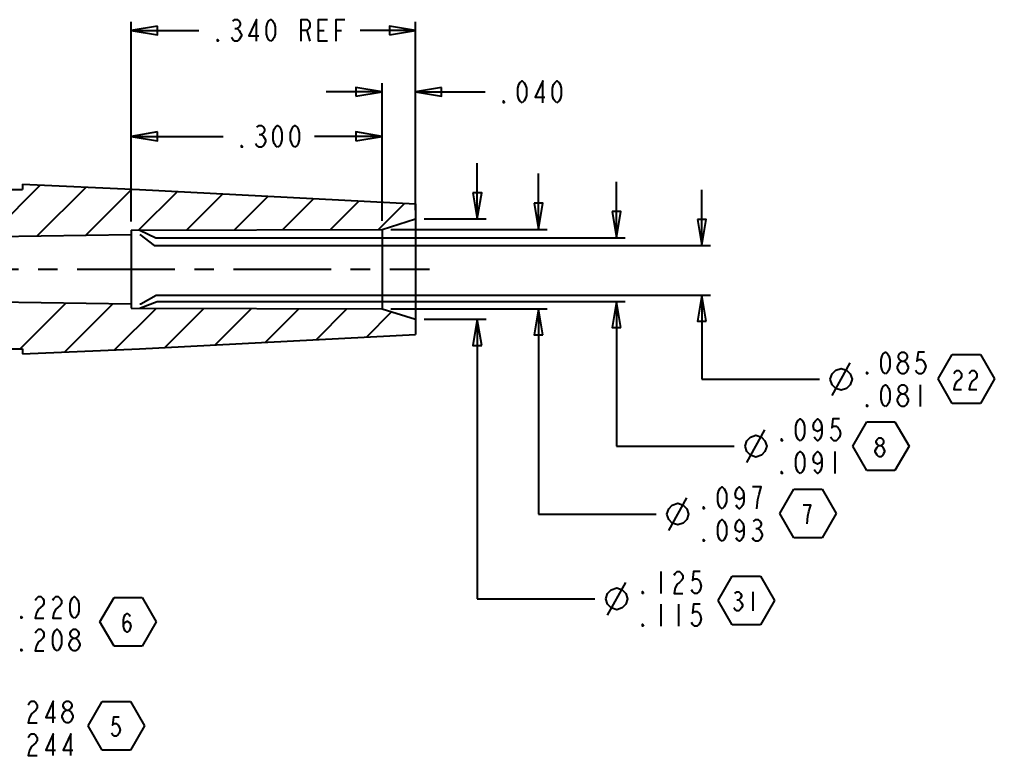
# Model space of a CAD drawing. Extents: x 0 to 34, y 0 to 22.
# Drawn here: x 17.98 to 24.98, y 7.23 to 12.51 of the extents above; entities that cross this region are included whole.
import ezdxf

# ---------------------------------------------------------------- set-up
doc = ezdxf.new("R2010")
doc.units = 0
doc.header["$LTSCALE"] = 1.87
doc.header["$MEASUREMENT"] = 0
doc.linetypes.add('CENTER', pattern=[0.6, 0.375, -0.075, 0.075, -0.075])
doc.layers.get('0').update_dxf_attribs({"linetype": 'CONTINUOUS'})
doc.layers.add('DEFAULT_1', color=7, linetype='CENTER')
doc.layers.add('DETAIL_ITEMS', color=7, linetype='CONTINUOUS')
doc.dimstyles.new('DIMSTYLE_2', dxfattribs={"dimtxt": 0.15625, "dimasz": 0.18, "dimexe": 0.18, "dimexo": 0.0625, "dimgap": 0.09, "dimtad": 0, "dimtih": 1, "dimtoh": 1, "dimdec": 4, "dimlfac": 0.166667, "dimzin": 0, "dimdsep": 46, "dimtxsty": 'Standard', "dimcen": 0.09, "dimadec": 0, "dimazin": 0, "dimtp": 0.005, "dimtm": 0.005, "dimtfac": 1, "dimtdec": 4, "dimtofl": 0, "dimtmove": 0, "dimatfit": 0, "dimfxl": 0, "dimtolj": 1, "dimtzin": 0, "dimarcsym": 0})
doc.dimstyles.new('DIMSTYLE_5', dxfattribs={"dimtxt": 0.15625, "dimasz": 0.18, "dimexe": 0.18, "dimexo": 0.0625, "dimgap": 0.09, "dimtad": 0, "dimtih": 1, "dimtoh": 1, "dimdec": 4, "dimlfac": 0.166667, "dimzin": 0, "dimdsep": 46, "dimtxsty": 'Standard', "dimcen": 0.09, "dimadec": 0, "dimazin": 0, "dimtp": 0.002, "dimtm": 0.002, "dimtfac": 1, "dimtdec": 4, "dimtofl": 0, "dimtmove": 0, "dimatfit": 0, "dimfxl": 0, "dimtolj": 1, "dimtzin": 0, "dimarcsym": 0})

# ---------------------------------------------------------------- blocks, each defined once
blk = doc.blocks.new('*D29')
at = {"color": 2, "linetype": 'Continuous'}
for p, q in [((20.5851, 11.0675), (20.5851, 12.0547)), ((20.8251, 11.252), (20.8251, 12.0547)), ((20.5851, 11.9922), (20.1851, 11.9922)), ((20.8251, 11.9922), (21.3241, 11.9922))]:
    blk.add_line(p, q, dxfattribs=at)
for points in [[(20.3976, 11.9609), (20.5851, 11.9922), (20.3976, 12.0234), (20.3976, 11.9609)], [(21.0126, 12.0234), (20.8251, 11.9922), (21.0126, 11.9609), (21.0126, 12.0234)]]:
    blk.add_lwpolyline(points, dxfattribs=at)
blk = doc.blocks.new('*D32')
at = {"color": 2, "linetype": 'Continuous'}
for p, q in [((22.8801, 10.8892), (22.8801, 11.2892)), ((18.8476, 10.969), (18.8464, 10.969)), ((18.8464, 10.969), (18.9493, 10.8892)), ((18.9493, 10.8892), (22.9426, 10.8892)), ((18.8541, 10.471), (18.9631, 10.5336)), ((18.9631, 10.5336), (22.9426, 10.5336)), ((22.8801, 10.5336), (22.8801, 9.9292)), ((18.8476, 10.471), (18.8541, 10.471)), ((22.8801, 9.9292), (23.724, 9.9292))]:
    blk.add_line(p, q, dxfattribs=at)
for points in [[(22.8488, 11.0767), (22.8801, 10.8892), (22.9113, 11.0767), (22.8488, 11.0767)], [(22.9113, 10.3461), (22.8801, 10.5336), (22.8488, 10.3461), (22.9113, 10.3461)]]:
    blk.add_lwpolyline(points, dxfattribs=at)
blk = doc.blocks.new('*D33')
at = {"color": 2, "linetype": 'Continuous'}
for p, q in [((21.7074, 11.005), (21.7074, 11.405)), ((20.6476, 11.005), (21.7699, 11.005)), ((20.6476, 10.435), (21.7699, 10.435)), ((21.7074, 10.435), (21.7074, 8.9619)), ((21.7074, 8.9619), (22.5514, 8.9619))]:
    blk.add_line(p, q, dxfattribs=at)
for points in [[(21.6761, 11.1925), (21.7074, 11.005), (21.7386, 11.1925), (21.6761, 11.1925)], [(21.7386, 10.2475), (21.7074, 10.435), (21.6761, 10.2475), (21.7386, 10.2475)]]:
    blk.add_lwpolyline(points, dxfattribs=at)
blk = doc.blocks.new('*D34')
at = {"color": 2, "linetype": 'Continuous'}
for p, q in [((21.2689, 11.08), (21.2689, 11.48)), ((20.8876, 11.08), (21.3314, 11.08)), ((20.8876, 10.36), (21.3314, 10.36)), ((21.2689, 10.36), (21.2689, 8.3542)), ((21.2689, 8.3542), (22.1129, 8.3542))]:
    blk.add_line(p, q, dxfattribs=at)
for points in [[(21.2377, 11.2675), (21.2689, 11.08), (21.3002, 11.2675), (21.2377, 11.2675)], [(21.3002, 10.1725), (21.2689, 10.36), (21.2377, 10.1725), (21.3002, 10.1725)]]:
    blk.add_lwpolyline(points, dxfattribs=at)
blk = doc.blocks.new('*D37')
at = {"color": 2, "linetype": 'Continuous'}
for p, q in [((22.2682, 10.9454), (22.2682, 11.3454)), ((18.8476, 10.999), (18.8464, 10.999)), ((18.8464, 10.999), (18.9603, 10.9454)), ((18.9603, 10.9454), (22.3307, 10.9454)), ((18.8476, 10.441), (18.8503, 10.441)), ((18.8503, 10.441), (18.9719, 10.4885)), ((18.9719, 10.4885), (22.3307, 10.4885)), ((22.2682, 10.4885), (22.2682, 9.4497)), ((22.2682, 9.4497), (23.1122, 9.4497))]:
    blk.add_line(p, q, dxfattribs=at)
for points in [[(22.237, 11.1329), (22.2682, 10.9454), (22.2995, 11.1329), (22.237, 11.1329)], [(22.2995, 10.301), (22.2682, 10.4885), (22.237, 10.301), (22.2995, 10.301)]]:
    blk.add_lwpolyline(points, dxfattribs=at)
blk = doc.blocks.new('*D41')
at = {"color": 2, "linetype": 'Continuous'}
for p, q in [((18.7851, 11.0615), (18.7851, 11.7353)), ((20.5851, 11.0675), (20.5851, 11.7353)), ((18.7851, 11.6728), (19.4443, 11.6728)), ((20.5851, 11.6728), (20.1005, 11.6728))]:
    blk.add_line(p, q, dxfattribs=at)
for points in [[(18.9726, 11.704), (18.7851, 11.6728), (18.9726, 11.6415), (18.9726, 11.704)], [(20.3976, 11.6415), (20.5851, 11.6728), (20.3976, 11.704), (20.3976, 11.6415)]]:
    blk.add_lwpolyline(points, dxfattribs=at)
blk = doc.blocks.new('*D42')
at = {"color": 2, "linetype": 'Continuous'}
for p, q in [((18.7851, 11.0615), (18.7851, 12.4956)), ((20.8251, 11.1425), (20.8251, 12.4956)), ((18.7851, 12.4331), (19.2707, 12.4331)), ((20.8251, 12.4331), (20.4269, 12.4331))]:
    blk.add_line(p, q, dxfattribs=at)
for points in [[(18.9726, 12.4644), (18.7851, 12.4331), (18.9726, 12.4019), (18.9726, 12.4644)], [(20.6376, 12.4019), (20.8251, 12.4331), (20.6376, 12.4644), (20.6376, 12.4019)]]:
    blk.add_lwpolyline(points, dxfattribs=at)
blk = doc.blocks.new('INSPECT_BL11')
at = {"color": 2, "linetype": 'Continuous'}
for p, q in [((22.9978, 8.3427), (23.0989, 8.5177)), ((23.0989, 8.5177), (23.3009, 8.5177)), ((23.3009, 8.5177), (23.402, 8.3427)), ((23.247, 8.4034), (23.247, 8.2677)), ((23.0989, 8.1677), (22.9978, 8.3427)), ((23.1316, 8.3469), (23.1452, 8.3469)), ((23.402, 8.3427), (23.3009, 8.1677)), ((23.3009, 8.1677), (23.0989, 8.1677))]:
    blk.add_line(p, q, dxfattribs=at)
blk.add_lwpolyline([(23.118, 8.3921), (23.1316, 8.4034), (23.1452, 8.4034), (23.1587, 8.3921), (23.1655, 8.3808), (23.1655, 8.3695), (23.1587, 8.3582), (23.1452, 8.3469), (23.1587, 8.3356), (23.1655, 8.3242), (23.1723, 8.3129), (23.1723, 8.3016), (23.1655, 8.2903), (23.1587, 8.279), (23.1452, 8.2677), (23.1316, 8.2677), (23.118, 8.279), (23.1112, 8.2903)], dxfattribs=at)
blk = doc.blocks.new('INSPECT_BL12')
at = {"color": 2, "linetype": 'Continuous'}
for p, q in [((23.4404, 8.9663), (23.5414, 9.1413)), ((23.5414, 9.1413), (23.7435, 9.1413)), ((23.7435, 9.1413), (23.8445, 8.9663)), ((23.5414, 8.7913), (23.4404, 8.9663)), ((23.8445, 8.9663), (23.7435, 8.7913)), ((23.7435, 8.7913), (23.5414, 8.7913))]:
    blk.add_line(p, q, dxfattribs=at)
blk.add_lwpolyline([(23.6352, 8.8912), (23.642, 8.9478), (23.6488, 8.9817), (23.6556, 9.0044), (23.6624, 9.027), (23.6081, 9.027)], dxfattribs=at)
blk = doc.blocks.new('INSPECT_BL13')
at = {"color": 2, "linetype": 'Continuous'}
for p, q in [((23.9634, 9.449), (24.0644, 9.624)), ((24.0644, 9.624), (24.2665, 9.624)), ((24.2665, 9.624), (24.3675, 9.449)), ((24.0644, 9.274), (23.9634, 9.449)), ((24.3675, 9.449), (24.2665, 9.274)), ((24.2665, 9.274), (24.0644, 9.274))]:
    blk.add_line(p, q, dxfattribs=at)
for points in [[(24.1514, 9.374), (24.1378, 9.3853), (24.131, 9.3966), (24.1243, 9.4079), (24.1243, 9.4192), (24.131, 9.4306), (24.1378, 9.4419), (24.1514, 9.4532), (24.165, 9.4532), (24.1786, 9.4419), (24.1854, 9.4306), (24.1922, 9.4192), (24.1922, 9.4079), (24.1854, 9.3966), (24.1786, 9.3853), (24.165, 9.374), (24.1514, 9.374)], [(24.1514, 9.4532), (24.1378, 9.4645), (24.131, 9.4758), (24.131, 9.4871), (24.1378, 9.4985), (24.1514, 9.5098), (24.165, 9.5098), (24.1786, 9.4985), (24.1854, 9.4871), (24.1854, 9.4758), (24.1786, 9.4645), (24.165, 9.4532)]]:
    blk.add_lwpolyline(points, dxfattribs=at)
blk = doc.blocks.new('INSPECT_BL14')
at = {"color": 2, "linetype": 'Continuous'}
for p, q in [((24.5769, 9.9318), (24.6779, 10.1068)), ((24.6779, 10.1068), (24.88, 10.1068)), ((24.88, 10.1068), (24.981, 9.9318)), ((24.6779, 9.7568), (24.5769, 9.9318)), ((24.981, 9.9318), (24.88, 9.7568)), ((24.88, 9.7568), (24.6779, 9.7568))]:
    blk.add_line(p, q, dxfattribs=at)
for points in [[(24.6902, 9.9699), (24.697, 9.9812), (24.7106, 9.9925), (24.7242, 9.9925), (24.7378, 9.9812), (24.7446, 9.9699), (24.7446, 9.9473), (24.7378, 9.936), (24.7242, 9.9246), (24.7106, 9.9133), (24.697, 9.8907), (24.6902, 9.8567), (24.7446, 9.8567)], [(24.7989, 9.9699), (24.8057, 9.9812), (24.8192, 9.9925), (24.8328, 9.9925), (24.8464, 9.9812), (24.8532, 9.9699), (24.8532, 9.9473), (24.8464, 9.936), (24.8328, 9.9246), (24.8192, 9.9133), (24.8057, 9.8907), (24.7989, 9.8567), (24.8532, 9.8567)]]:
    blk.add_lwpolyline(points, dxfattribs=at)
blk = doc.blocks.new('INSPECT_BL22')
at = {"layer": 'DETAIL_ITEMS', "color": 2, "linetype": 'Continuous'}
for p, q in [((18.5606, 8.1887), (18.6616, 8.3637)), ((18.6616, 8.3637), (18.8637, 8.3637)), ((18.8637, 8.3637), (18.9647, 8.1887)), ((18.6616, 8.0137), (18.5606, 8.1887)), ((18.9647, 8.1887), (18.8637, 8.0137)), ((18.8637, 8.0137), (18.6616, 8.0137))]:
    blk.add_line(p, q, dxfattribs=at)
blk.add_lwpolyline([(18.7283, 8.1589), (18.7351, 8.1815), (18.7554, 8.1929), (18.7758, 8.1815), (18.7826, 8.1589), (18.7758, 8.1363), (18.769, 8.125), (18.7554, 8.1136), (18.7418, 8.125), (18.7351, 8.1363), (18.7283, 8.1589), (18.7283, 8.2042), (18.7351, 8.2268), (18.7418, 8.2381), (18.7554, 8.2494), (18.769, 8.2381), (18.7758, 8.2268)], dxfattribs=at)
blk = doc.blocks.new('INSPECT_BL23')
at = {"layer": 'DETAIL_ITEMS', "color": 2, "linetype": 'Continuous'}
for p, q in [((18.4761, 7.4429), (18.5772, 7.6179)), ((18.5772, 7.6179), (18.7792, 7.6179)), ((18.7792, 7.6179), (18.8803, 7.4429)), ((18.5772, 7.2679), (18.4761, 7.4429)), ((18.8803, 7.4429), (18.7792, 7.2679)), ((18.7792, 7.2679), (18.5772, 7.2679))]:
    blk.add_line(p, q, dxfattribs=at)
blk.add_lwpolyline([(18.6981, 7.5036), (18.6574, 7.5036), (18.6506, 7.4471), (18.6642, 7.4584), (18.6778, 7.4584), (18.6914, 7.4471), (18.6981, 7.4357), (18.7049, 7.4131), (18.6981, 7.3905), (18.6914, 7.3792), (18.6778, 7.3678), (18.6642, 7.3678), (18.6506, 7.3792), (18.6438, 7.3905)], dxfattribs=at)

msp = doc.modelspace()

# ---------------------------------------------------------------- linework, layer by layer
at = {"color": 2, "linetype": 'Continuous'}
for p, q in [((19.52851, 12.44614), (19.54413, 12.44614)), ((20.04413, 12.43312), (20.06757, 12.35499)), ((20.13007, 12.43312), (20.16913, 12.43312)), ((20.25507, 12.43312), (20.29413, 12.43312)), ((19.70207, 11.6858), (19.71769, 11.6858)), ((17.76163, 10.95285), (18.13207, 11.32329)), ((18.11031, 10.95834), (18.46059, 11.30862)), ((18.45898, 10.96382), (18.78912, 11.29396)), ((18.83748, 10.99913), (19.11586, 11.27751)), ((19.18181, 11.00028), (19.44223, 11.2607)), ((19.52615, 11.00143), (19.76861, 11.24388)), ((19.87049, 11.00258), (20.09498, 11.22707)), ((20.21482, 11.00372), (20.42135, 11.21026)), ((20.55916, 11.00487), (20.74773, 11.19344)), ((17.9868, 10.14846), (18.31668, 10.47833)), ((18.30592, 10.12439), (18.65455, 10.47301)), ((18.66515, 10.14042), (18.96508, 10.44036)), ((19.02567, 10.15776), (19.30713, 10.43922)), ((19.3875, 10.1764), (19.64918, 10.43808)), ((19.74932, 10.19504), (19.99122, 10.43694)), ((20.11115, 10.21368), (20.33327, 10.4358)), ((20.47298, 10.23232), (20.65407, 10.41341)), ((23.81519, 9.81198), (23.9454, 10.04636)), ((24.31519, 9.96823), (24.29956, 9.98125)), ((24.448, 9.89011), (24.448, 9.73386)), ((24.31519, 9.73386), (24.29956, 9.74688)), ((23.20336, 9.33256), (23.33357, 9.56694)), ((23.83617, 9.41069), (23.83617, 9.25444)), ((22.64251, 8.84469), (22.77272, 9.07907)), ((23.26751, 8.85771), (23.28314, 8.85771)), ((22.58685, 8.54956), (22.58685, 8.39331)), ((22.20403, 8.23706), (22.33424, 8.47143)), ((22.58685, 8.31518), (22.58685, 8.15894)), ((22.71185, 8.31518), (22.71185, 8.15894))]:
    msp.add_line(p, q, dxfattribs=at)
at = {"color": 7, "linetype": 'Continuous'}
for p, q in [((17.62711, 11.29146), (18.00511, 11.29146)), ((18.00511, 11.32896), (18.00511, 11.29146)), ((18.00511, 11.32896), (18.84511, 11.29146)), ((18.84511, 11.29146), (20.82511, 11.18946)), ((20.82511, 11.18946), (20.82511, 10.25046)), ((20.58511, 11.00496), (20.82511, 11.07996)), ((18.78511, 10.99896), (20.58511, 11.00496)), ((18.78511, 10.99896), (18.78511, 10.44096)), ((20.58511, 11.00496), (20.58511, 10.43496)), ((17.17238, 10.94357), (18.78511, 10.96896)), ((17.17051, 10.49637), (18.78511, 10.47096)), ((18.78511, 10.44096), (20.58511, 10.43496)), ((20.58511, 10.43496), (20.82511, 10.35996)), ((18.84511, 10.14846), (20.82511, 10.25046)), ((17.62711, 10.14846), (18.00511, 10.14846)), ((18.00511, 10.11096), (18.84511, 10.14846)), ((18.00511, 10.14846), (18.00511, 10.11096))]:
    msp.add_line(p, q, dxfattribs=at)
at = {"color": 2, "linetype": 'Continuous'}
for points in [[(19.51288, 12.49822), (19.52851, 12.51124), (19.54413, 12.51124), (19.55976, 12.49822), (19.56757, 12.4852), (19.56757, 12.47218), (19.55976, 12.45916), (19.54413, 12.44614), (19.55976, 12.43312), (19.56757, 12.4201), (19.57538, 12.40708), (19.57538, 12.39406)], [(19.68475, 12.35499), (19.68475, 12.51124), (19.63007, 12.39406), (19.70038, 12.39406)], [(19.78632, 12.35499), (19.77069, 12.36802), (19.76288, 12.38104), (19.75507, 12.40708), (19.75507, 12.45916), (19.76288, 12.4852), (19.77069, 12.49822), (19.78632, 12.51124), (19.80194, 12.49822), (19.80976, 12.4852), (19.81757, 12.45916), (19.81757, 12.40708), (19.80976, 12.38104), (19.80194, 12.36802), (19.78632, 12.35499)], [(20.00507, 12.35499), (20.00507, 12.51124), (20.04413, 12.51124), (20.05976, 12.49822), (20.06757, 12.4852), (20.06757, 12.45916), (20.05976, 12.44614), (20.04413, 12.43312), (20.00507, 12.43312)], [(20.19257, 12.35499), (20.13007, 12.35499), (20.13007, 12.51124), (20.19257, 12.51124)], [(20.25507, 12.35499), (20.25507, 12.51124), (20.31757, 12.51124)], [(19.57538, 12.39406), (19.55976, 12.36802), (19.54413, 12.35499), (19.52851, 12.35499), (19.51288, 12.36802), (19.50507, 12.38104)], [(19.41132, 12.35499), (19.40351, 12.35499), (19.40351, 12.36802), (19.41132, 12.35499)], [(21.58976, 11.91407), (21.57414, 11.92709), (21.56632, 11.94011), (21.55851, 11.96615), (21.55851, 12.01824), (21.56632, 12.04428), (21.57414, 12.0573), (21.58976, 12.07032), (21.60538, 12.0573), (21.6132, 12.04428), (21.62101, 12.01824), (21.62101, 11.96615), (21.6132, 11.94011), (21.60538, 11.92709), (21.58976, 11.91407)], [(21.7382, 11.91407), (21.7382, 12.07032), (21.68351, 11.95313), (21.75382, 11.95313)], [(21.83976, 11.91407), (21.82413, 11.92709), (21.81632, 11.94011), (21.80851, 11.96615), (21.80851, 12.01824), (21.81632, 12.04428), (21.82413, 12.0573), (21.83976, 12.07032), (21.85538, 12.0573), (21.8632, 12.04428), (21.87101, 12.01824), (21.87101, 11.96615), (21.8632, 11.94011), (21.85538, 11.92709), (21.83976, 11.91407)], [(21.46476, 11.91407), (21.45695, 11.91407), (21.45695, 11.92709), (21.46476, 11.91407)], [(19.68645, 11.73788), (19.70207, 11.7509), (19.71769, 11.7509), (19.73332, 11.73788), (19.74113, 11.72486), (19.74113, 11.71184), (19.73332, 11.69882), (19.71769, 11.6858), (19.73332, 11.67278), (19.74113, 11.65976), (19.74894, 11.64673), (19.74894, 11.63371)], [(19.83488, 11.59465), (19.81926, 11.60767), (19.81145, 11.62069), (19.80363, 11.64673), (19.80363, 11.69882), (19.81145, 11.72486), (19.81926, 11.73788), (19.83488, 11.7509), (19.85051, 11.73788), (19.85832, 11.72486), (19.86613, 11.69882), (19.86613, 11.64673), (19.85832, 11.62069), (19.85051, 11.60767), (19.83488, 11.59465)], [(19.95988, 11.59465), (19.94426, 11.60767), (19.93644, 11.62069), (19.92863, 11.64673), (19.92863, 11.69882), (19.93644, 11.72486), (19.94426, 11.73788), (19.95988, 11.7509), (19.97551, 11.73788), (19.98332, 11.72486), (19.99113, 11.69882), (19.99113, 11.64673), (19.98332, 11.62069), (19.97551, 11.60767), (19.95988, 11.59465)], [(19.74894, 11.63371), (19.73332, 11.60767), (19.71769, 11.59465), (19.70207, 11.59465), (19.68645, 11.60767), (19.67863, 11.62069)], [(19.58488, 11.59465), (19.57707, 11.59465), (19.57707, 11.60767), (19.58488, 11.59465)], [(24.198, 9.96823), (24.18238, 9.98125), (24.17456, 9.99427), (24.16675, 10.02032), (24.16675, 10.0724), (24.17456, 10.09844), (24.18238, 10.11146), (24.198, 10.12448), (24.21363, 10.11146), (24.22144, 10.09844), (24.22925, 10.0724), (24.22925, 10.02032), (24.22144, 9.99427), (24.21363, 9.98125), (24.198, 9.96823)], [(24.31519, 10.05938), (24.29956, 10.0724), (24.29175, 10.08542), (24.29175, 10.09844), (24.29956, 10.11146), (24.31519, 10.12448), (24.33081, 10.12448), (24.34644, 10.11146), (24.35425, 10.09844), (24.35425, 10.08542), (24.34644, 10.0724), (24.33081, 10.05938)], [(24.47925, 10.12448), (24.43238, 10.12448), (24.42456, 10.05938), (24.44019, 10.0724), (24.45581, 10.0724), (24.47144, 10.05938), (24.47925, 10.04636), (24.48706, 10.02032), (24.47925, 9.99427), (24.47144, 9.98125), (24.45581, 9.96823), (24.44019, 9.96823), (24.42456, 9.98125), (24.41675, 9.99427)], [(24.28394, 10.02032), (24.29956, 10.04636), (24.31519, 10.05938), (24.33081, 10.05938), (24.34644, 10.04636), (24.35425, 10.03334), (24.36206, 10.02032), (24.36206, 10.0073)], [(24.29956, 9.98125), (24.28394, 10.0073), (24.28394, 10.02032)], [(23.80217, 9.92917), (23.81519, 9.96823), (23.84123, 9.99427), (23.88029, 10.0073), (23.91935, 9.99427), (23.9454, 9.96823), (23.95842, 9.92917), (23.9454, 9.89011), (23.91935, 9.86407), (23.88029, 9.85104), (23.84123, 9.86407), (23.81519, 9.89011), (23.80217, 9.92917)], [(24.073, 9.96823), (24.06519, 9.96823), (24.06519, 9.98125), (24.073, 9.96823)], [(24.36206, 10.0073), (24.34644, 9.98125), (24.33081, 9.96823), (24.31519, 9.96823)], [(24.198, 9.73386), (24.18238, 9.74688), (24.17456, 9.7599), (24.16675, 9.78594), (24.16675, 9.83802), (24.17456, 9.86407), (24.18238, 9.87709), (24.198, 9.89011), (24.21363, 9.87709), (24.22144, 9.86407), (24.22925, 9.83802), (24.22925, 9.78594), (24.22144, 9.7599), (24.21363, 9.74688), (24.198, 9.73386)], [(24.31519, 9.825), (24.29956, 9.83802), (24.29175, 9.85104), (24.29175, 9.86407), (24.29956, 9.87709), (24.31519, 9.89011), (24.33081, 9.89011), (24.34644, 9.87709), (24.35425, 9.86407), (24.35425, 9.85104), (24.34644, 9.83802), (24.33081, 9.825)], [(24.28394, 9.78594), (24.29956, 9.81198), (24.31519, 9.825), (24.33081, 9.825), (24.34644, 9.81198), (24.35425, 9.79896), (24.36206, 9.78594), (24.36206, 9.77292)], [(24.073, 9.73386), (24.06519, 9.73386), (24.06519, 9.74688), (24.073, 9.73386)], [(24.29956, 9.74688), (24.28394, 9.77292), (24.28394, 9.78594)], [(24.36206, 9.77292), (24.34644, 9.74688), (24.33081, 9.73386), (24.31519, 9.73386)], [(23.58617, 9.48881), (23.57055, 9.50183), (23.56273, 9.51485), (23.55492, 9.54089), (23.55492, 9.59298), (23.56273, 9.61902), (23.57055, 9.63204), (23.58617, 9.64506), (23.60179, 9.63204), (23.60961, 9.61902), (23.61742, 9.59298), (23.61742, 9.54089), (23.60961, 9.51485), (23.60179, 9.50183), (23.58617, 9.48881)], [(23.74242, 9.59298), (23.73461, 9.56694), (23.71117, 9.55392), (23.68773, 9.56694), (23.67992, 9.59298), (23.68773, 9.61902), (23.69555, 9.63204), (23.71117, 9.64506), (23.7268, 9.63204), (23.73461, 9.61902), (23.74242, 9.59298), (23.74242, 9.54089), (23.73461, 9.51485), (23.7268, 9.50183), (23.71117, 9.48881), (23.69555, 9.50183), (23.68773, 9.51485)], [(23.86742, 9.64506), (23.82054, 9.64506), (23.81273, 9.57996), (23.82836, 9.59298), (23.84398, 9.59298), (23.85961, 9.57996), (23.86742, 9.56694), (23.87523, 9.54089), (23.86742, 9.51485), (23.85961, 9.50183), (23.84398, 9.48881), (23.82836, 9.48881), (23.81273, 9.50183), (23.80492, 9.51485)], [(23.19034, 9.44975), (23.20336, 9.48881), (23.2294, 9.51485), (23.26846, 9.52787), (23.30752, 9.51485), (23.33357, 9.48881), (23.34659, 9.44975), (23.33357, 9.41069), (23.30752, 9.38464), (23.26846, 9.37162), (23.2294, 9.38464), (23.20336, 9.41069), (23.19034, 9.44975)], [(23.46117, 9.48881), (23.45336, 9.48881), (23.45336, 9.50183), (23.46117, 9.48881)], [(23.58617, 9.25444), (23.57055, 9.26746), (23.56273, 9.28048), (23.55492, 9.30652), (23.55492, 9.3586), (23.56273, 9.38464), (23.57055, 9.39766), (23.58617, 9.41069), (23.60179, 9.39766), (23.60961, 9.38464), (23.61742, 9.3586), (23.61742, 9.30652), (23.60961, 9.28048), (23.60179, 9.26746), (23.58617, 9.25444)], [(23.74242, 9.3586), (23.73461, 9.33256), (23.71117, 9.31954), (23.68773, 9.33256), (23.67992, 9.3586), (23.68773, 9.38464), (23.69555, 9.39766), (23.71117, 9.41069), (23.7268, 9.39766), (23.73461, 9.38464), (23.74242, 9.3586), (23.74242, 9.30652), (23.73461, 9.28048), (23.7268, 9.26746), (23.71117, 9.25444), (23.69555, 9.26746), (23.68773, 9.28048)], [(23.46117, 9.25444), (23.45336, 9.25444), (23.45336, 9.26746), (23.46117, 9.25444)], [(23.02533, 9.00094), (23.0097, 9.01396), (23.00189, 9.02699), (22.99408, 9.05303), (22.99408, 9.10511), (23.00189, 9.13115), (23.0097, 9.14417), (23.02533, 9.15719), (23.04095, 9.14417), (23.04876, 9.13115), (23.05658, 9.10511), (23.05658, 9.05303), (23.04876, 9.02699), (23.04095, 9.01396), (23.02533, 9.00094)], [(23.18158, 9.10511), (23.17376, 9.07907), (23.15032, 9.06605), (23.12689, 9.07907), (23.11907, 9.10511), (23.12689, 9.13115), (23.1347, 9.14417), (23.15032, 9.15719), (23.16595, 9.14417), (23.17376, 9.13115), (23.18158, 9.10511), (23.18158, 9.05303), (23.17376, 9.02699), (23.16595, 9.01396), (23.15032, 9.00094), (23.1347, 9.01396), (23.12689, 9.02699)], [(23.27532, 9.00094), (23.28314, 9.06605), (23.29095, 9.10511), (23.29876, 9.13115), (23.30657, 9.15719), (23.24408, 9.15719)], [(22.62949, 8.96188), (22.64251, 9.00094), (22.66855, 9.02699), (22.70762, 9.04001), (22.74668, 9.02699), (22.77272, 9.00094), (22.78574, 8.96188), (22.77272, 8.92282), (22.74668, 8.89678), (22.70762, 8.88376), (22.66855, 8.89678), (22.64251, 8.92282), (22.62949, 8.96188)], [(22.90032, 9.00094), (22.89251, 9.00094), (22.89251, 9.01396), (22.90032, 9.00094)], [(23.02533, 8.76657), (23.0097, 8.77959), (23.00189, 8.79261), (22.99408, 8.81865), (22.99408, 8.87074), (23.00189, 8.89678), (23.0097, 8.9098), (23.02533, 8.92282), (23.04095, 8.9098), (23.04876, 8.89678), (23.05658, 8.87074), (23.05658, 8.81865), (23.04876, 8.79261), (23.04095, 8.77959), (23.02533, 8.76657)], [(23.18158, 8.87074), (23.17376, 8.84469), (23.15032, 8.83167), (23.12689, 8.84469), (23.11907, 8.87074), (23.12689, 8.89678), (23.1347, 8.9098), (23.15032, 8.92282), (23.16595, 8.9098), (23.17376, 8.89678), (23.18158, 8.87074), (23.18158, 8.81865), (23.17376, 8.79261), (23.16595, 8.77959), (23.15032, 8.76657), (23.1347, 8.77959), (23.12689, 8.79261)], [(23.25189, 8.9098), (23.26751, 8.92282), (23.28314, 8.92282), (23.29876, 8.9098), (23.30657, 8.89678), (23.30657, 8.88376), (23.29876, 8.87074), (23.28314, 8.85771), (23.29876, 8.84469)], [(23.29876, 8.84469), (23.31439, 8.81865), (23.31439, 8.80563)], [(22.90032, 8.76657), (22.89251, 8.76657), (22.89251, 8.77959), (22.90032, 8.76657)], [(23.31439, 8.80563), (23.29876, 8.77959), (23.28314, 8.76657), (23.26751, 8.76657), (23.25189, 8.77959), (23.24408, 8.79261)], [(22.6806, 8.52352), (22.68841, 8.53654), (22.70403, 8.54956), (22.71966, 8.54956), (22.73528, 8.53654), (22.7431, 8.52352), (22.7431, 8.49748), (22.73528, 8.48446), (22.71966, 8.47143), (22.70403, 8.45841), (22.68841, 8.43237), (22.6806, 8.39331), (22.7431, 8.39331)], [(22.8681, 8.54956), (22.82122, 8.54956), (22.81341, 8.48446), (22.82903, 8.49748), (22.84466, 8.49748), (22.86028, 8.48446), (22.8681, 8.47143), (22.87591, 8.44539), (22.8681, 8.41935), (22.86028, 8.40633), (22.84466, 8.39331), (22.82903, 8.39331), (22.81341, 8.40633), (22.8056, 8.41935)], [(22.19101, 8.35425), (22.20403, 8.39331), (22.23008, 8.41935), (22.26914, 8.43237), (22.3082, 8.41935), (22.33424, 8.39331), (22.34726, 8.35425), (22.33424, 8.31518), (22.3082, 8.28914), (22.26914, 8.27612), (22.23008, 8.28914), (22.20403, 8.31518), (22.19101, 8.35425)], [(22.46185, 8.39331), (22.45403, 8.39331), (22.45403, 8.40633), (22.46185, 8.39331)], [(18.09593, 8.34427), (18.10374, 8.35729), (18.11937, 8.37032), (18.13499, 8.37032), (18.15062, 8.35729), (18.15843, 8.34427), (18.15843, 8.31823), (18.15062, 8.30521), (18.11937, 8.27917)], [(18.22093, 8.34427), (18.22874, 8.35729), (18.24437, 8.37032), (18.25999, 8.37032), (18.27562, 8.35729), (18.28343, 8.34427), (18.28343, 8.31823), (18.27562, 8.30521)], [(18.37718, 8.21407), (18.36156, 8.22709), (18.35374, 8.24011), (18.34593, 8.26615), (18.34593, 8.31823), (18.35374, 8.34427), (18.36156, 8.35729), (18.37718, 8.37032), (18.39281, 8.35729), (18.40062, 8.34427), (18.40843, 8.31823), (18.40843, 8.26615), (18.40062, 8.24011), (18.39281, 8.22709), (18.37718, 8.21407)], [(18.11937, 8.27917), (18.10374, 8.25313), (18.09593, 8.21407), (18.15843, 8.21407)], [(18.27562, 8.30521), (18.24437, 8.27917), (18.22874, 8.25313), (18.22093, 8.21407), (18.28343, 8.21407)], [(22.8681, 8.31518), (22.82122, 8.31518), (22.81341, 8.25008), (22.82903, 8.2631), (22.84466, 8.2631), (22.86028, 8.25008), (22.8681, 8.23706), (22.87591, 8.21102), (22.8681, 8.18498), (22.86028, 8.17196), (22.84466, 8.15894), (22.82903, 8.15894), (22.81341, 8.17196), (22.8056, 8.18498)], [(18.00218, 8.21407), (17.99437, 8.21407), (17.99437, 8.22709), (18.00218, 8.21407)], [(18.09593, 8.1099), (18.10374, 8.12292), (18.11937, 8.13594), (18.13499, 8.13594), (18.15062, 8.12292), (18.15843, 8.1099), (18.15843, 8.08386), (18.15062, 8.07084), (18.13499, 8.05782), (18.11937, 8.0448), (18.10374, 8.01875), (18.09593, 7.97969), (18.15843, 7.97969)], [(18.25218, 7.97969), (18.23656, 7.99271), (18.22874, 8.00573), (18.22093, 8.03177), (18.22093, 8.08386), (18.22874, 8.1099), (18.23656, 8.12292), (18.25218, 8.13594), (18.26781, 8.12292), (18.27562, 8.1099), (18.28343, 8.08386), (18.28343, 8.03177), (18.27562, 8.00573), (18.26781, 7.99271), (18.25218, 7.97969)], [(18.36937, 8.07084), (18.35374, 8.08386), (18.34593, 8.09688), (18.34593, 8.1099), (18.35374, 8.12292), (18.36937, 8.13594), (18.38499, 8.13594), (18.40062, 8.12292), (18.40843, 8.1099), (18.40843, 8.09688), (18.40062, 8.08386), (18.38499, 8.07084)], [(22.46185, 8.15894), (22.45403, 8.15894), (22.45403, 8.17196), (22.46185, 8.15894)], [(18.33812, 8.03177), (18.35374, 8.05782), (18.36937, 8.07084), (18.38499, 8.07084), (18.40062, 8.05782)], [(18.40062, 8.05782), (18.41624, 8.03177), (18.41624, 8.01875)], [(18.00218, 7.97969), (17.99437, 7.97969), (17.99437, 7.99271), (18.00218, 7.97969)], [(18.36937, 7.97969), (18.35374, 7.99271), (18.34593, 8.00573), (18.33812, 8.01875), (18.33812, 8.03177)], [(18.41624, 8.01875), (18.40062, 7.99271), (18.38499, 7.97969), (18.36937, 7.97969)], [(18.04593, 7.59427), (18.05374, 7.6073), (18.06937, 7.62032), (18.08499, 7.62032), (18.10062, 7.6073), (18.10843, 7.59427), (18.10843, 7.56823), (18.10062, 7.55521), (18.08499, 7.54219), (18.06937, 7.52917), (18.05374, 7.50313), (18.04593, 7.46407), (18.10843, 7.46407)], [(18.22562, 7.46407), (18.22562, 7.62032), (18.17093, 7.50313), (18.24124, 7.50313)], [(18.31937, 7.55521), (18.30374, 7.56823), (18.29593, 7.58125), (18.29593, 7.59427), (18.30374, 7.6073), (18.31937, 7.62032), (18.33499, 7.62032), (18.35062, 7.6073), (18.35843, 7.59427), (18.35843, 7.58125), (18.35062, 7.56823), (18.33499, 7.55521)], [(18.28812, 7.51615), (18.30374, 7.54219), (18.31937, 7.55521), (18.33499, 7.55521), (18.35062, 7.54219)], [(18.31937, 7.46407), (18.30374, 7.47709), (18.29593, 7.49011), (18.28812, 7.50313), (18.28812, 7.51615)], [(18.36624, 7.50313), (18.35062, 7.47709), (18.33499, 7.46407), (18.31937, 7.46407)], [(18.35062, 7.54219), (18.36624, 7.51615), (18.36624, 7.50313)], [(18.04593, 7.3599), (18.05374, 7.37292), (18.06937, 7.38594), (18.08499, 7.38594), (18.10062, 7.37292), (18.10843, 7.3599), (18.10843, 7.33386), (18.10062, 7.32084), (18.08499, 7.30782), (18.06937, 7.29479), (18.05374, 7.26875), (18.04593, 7.22969), (18.10843, 7.22969)], [(18.22562, 7.22969), (18.22562, 7.38594), (18.17093, 7.26875), (18.24124, 7.26875)], [(18.35062, 7.22969), (18.35062, 7.38594), (18.29593, 7.26875), (18.36624, 7.26875)]]:
    msp.add_lwpolyline(points, dxfattribs=at)
at = {"layer": 'DEFAULT_1', "color": 2, "linetype": 'CENTER'}
msp.add_line((12.78621, 10.71996), (20.92511, 10.71996), dxfattribs=at)

# ---------------------------------------------------------------- block references
at = {"color": 2, "linetype": 'Continuous'}
for name in ['INSPECT_BL14', 'INSPECT_BL13', 'INSPECT_BL12', 'INSPECT_BL11']:
    msp.add_blockref(name, (0, 0), dxfattribs=at)
at = {"layer": 'DETAIL_ITEMS', "color": 2, "linetype": 'Continuous'}
for name in ['INSPECT_BL22', 'INSPECT_BL23']:
    msp.add_blockref(name, (0, 0), dxfattribs=at)

# ---------------------------------------------------------------- dimensions: what is measured, and where the dimension line sits
at = {"color": 2, "linetype": 'Continuous'}
for base, p1, p2, angle, dimstyle, picture, middle in [((18.78511, 12.43312), (20.82511, 11.14246), (18.78511, 11.06146), 180, 'DIMSTYLE_2', '*D42', (19.84882, 12.35499)), ((20.58511, 11.9922), (20.82511, 11.25196), (20.58511, 11.06746), 180, 'DIMSTYLE_2', '*D29', (21.40226, 11.91407)), ((21.26891, 11.07996), (20.88761, 10.35996), (20.88761, 11.07996), 90, 'DIMSTYLE_2', '*D34', (22.19101, 8.27612)), ((22.26824, 10.99896), (18.84761, 10.44096), (18.84761, 10.99896), 90, 'DIMSTYLE_5', '*D37', (23.19034, 9.37162)), ((21.70739, 11.00496), (20.64761, 10.43496), (20.64761, 11.00496), 90, 'DIMSTYLE_5', '*D33', (22.62949, 8.88376)), ((22.88007, 10.96896), (18.84761, 10.47096), (18.84761, 10.96896), 90, 'DIMSTYLE_5', '*D32', (23.80217, 9.85104))]:
    dim = msp.add_linear_dim(base=base, p1=p1, p2=p2, angle=angle, dimstyle=dimstyle, dxfattribs=at)
    dim.commit()
    dim.dimension.update_dxf_attribs({"geometry": picture, "text_midpoint": middle})
dim = msp.add_linear_dim(base=(20.58511, 11.67278), p1=(18.78511, 11.06146), p2=(20.58511, 11.06746), dimstyle='DIMSTYLE_2', dxfattribs=at)
dim.commit()
dim.dimension.update_dxf_attribs({"geometry": '*D41', "text_midpoint": (19.52238, 11.59465)})

doc.saveas('drawing.dxf')
